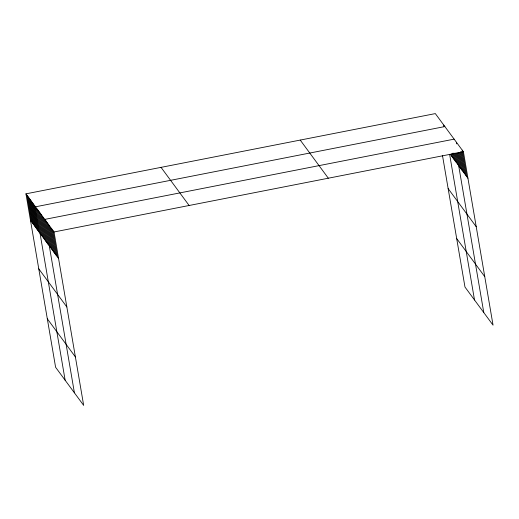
<?xml version="1.0" encoding="UTF-8"?>
<svg xmlns="http://www.w3.org/2000/svg" width="519" height="519" viewBox="0 0 519 519"><rect width="100%" height="100%" fill="white"/><g stroke="black" fill="none" stroke-linecap="round" stroke-linejoin="round"><path stroke-width="0.78" d="M25.95 193.84L54.028 231.974L83.676 405.404L55.598 367.27L25.95 193.84L435.324 113.596L463.402 151.73L493.05 325.16L464.972 287.026L442.486 155.499M444.874 126.558L35.5 206.802L65.141 380.239M454.138 139.144L44.764 219.388L74.412 392.818M54.028 231.974L463.402 151.73M450.563 154.649L467.937 178.244M448.144 188.592L476.221 226.725M456.681 238.545L484.765 276.679M300.229 140.078L328.313 178.212M161.046 167.358L189.124 205.492M30.485 220.354L58.563 258.488M38.769 268.836L66.847 306.969M47.307 318.789L75.385 356.923M462.247 150.16L466.776 176.674M461.625 151.704L465.621 175.098M460.729 151.691L464.46 173.528M459.97 152.456L463.305 171.951M459.081 152.443L462.144 170.381M456.454 142.29L456.72 143.854M458.186 152.43L460.989 168.805M457.427 153.196L459.828 167.235M456.538 153.183L483.786 312.574M455.643 153.17L457.511 164.088M454.754 153.157L456.357 162.512M453.866 153.144L455.195 160.942M452.97 153.131L454.041 159.365M452.211 153.896L452.879 157.795M451.322 153.883L451.718 156.219M449.668 154.617L474.515 299.988M443.81 125.118L444.076 126.681M52.873 230.404L57.401 256.918M51.712 228.827L56.247 255.342M50.557 227.257L55.085 253.772M49.396 225.681L53.931 252.195M48.241 224.111L52.769 250.625M47.08 222.534L51.615 249.049M45.925 220.964L50.453 247.479M43.602 217.818L48.137 244.332M42.448 216.241L46.976 242.756M41.286 214.671L45.821 241.186M40.132 213.095L44.66 239.609M38.97 211.525L43.505 238.039M37.816 209.948L42.344 236.463M36.654 208.379L41.189 234.893M34.436 205.362L38.97 231.876M33.378 203.922L37.906 230.436M32.314 202.481L36.849 228.996M31.257 201.041L35.785 227.556M30.193 199.601L34.728 226.115M29.135 198.161L33.664 224.675M28.071 196.72L32.606 223.235M27.014 195.28L31.542 221.795"/></g></svg>
